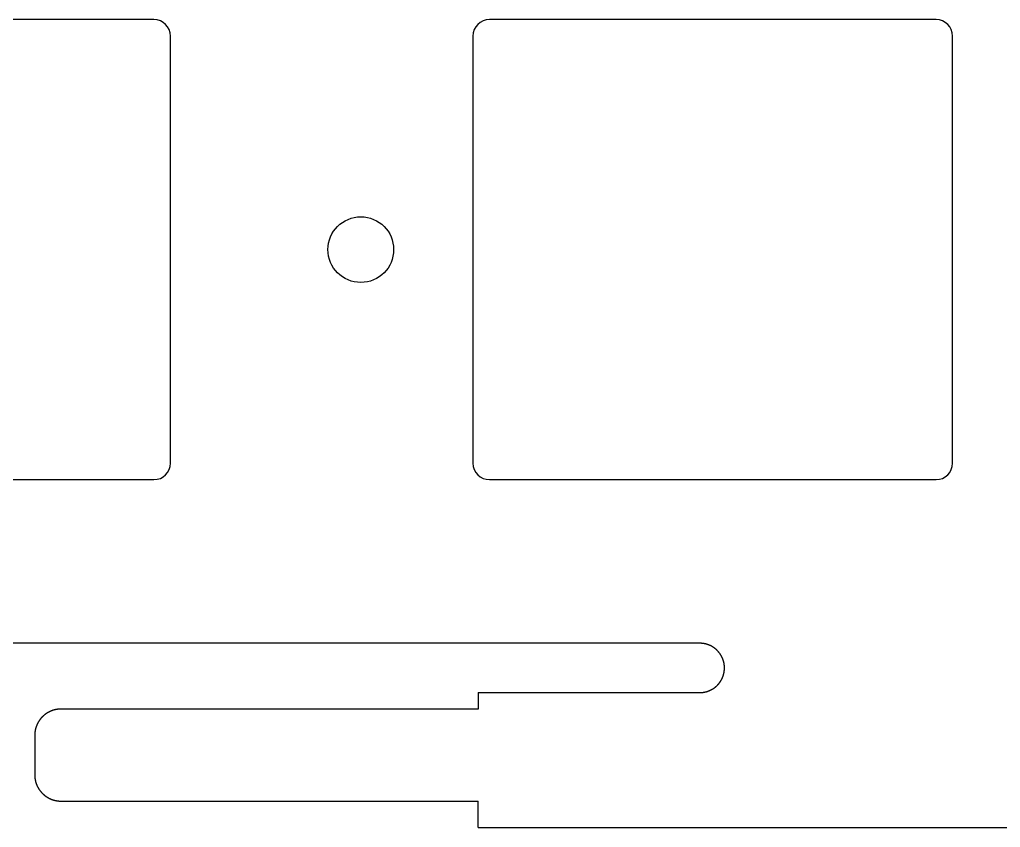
# Model space of a CAD drawing. Header units: millimetres. Extents: x -11 to 340, y -118 to 18.
# Drawn here: x 5.09 to 34.95, y -117.6 to -93.01 of the extents above; entities that cross this region are included whole.
import ezdxf

# ---------------------------------------------------------------- set-up
doc = ezdxf.new("R2010")
doc.units = ezdxf.units.MM
doc.header["$MEASUREMENT"] = 0
doc.layers.get('0').update_dxf_attribs({"linetype": 'CONTINUOUS'})
doc.layers.add('BLACK', color=7, linetype='CONTINUOUS')

msp = doc.modelspace()

# ---------------------------------------------------------------- linework, layer by layer
for points in [[(-4.41875, -107.0125), (9.18125, -107.0125, 0.414213562), (9.68125, -106.5125), (9.68125, -93.5125, 0.414213562), (9.18125, -93.0125), (-4.41875, -93.0125, 0.414212391), (-4.91875, -93.5125), (-4.91875, -106.5125, 0.414212391)], [(19.39375, -107.0125), (32.99375, -107.0125, 0.414213562), (33.49375, -106.5125), (33.49375, -93.5125, 0.414213562), (32.99375, -93.0125), (19.39375, -93.0125, 0.414212391), (18.89375, -93.5125), (18.89375, -106.5125, 0.414212391)]]:
    msp.add_lwpolyline(points, format="xyb", close=True)
msp.add_circle((15.478125, -100.0125), 1)
at = {"layer": 'BLACK', "linetype": 'Continuous'}
for p, q in [((25.8, -111.9925), (1.82757, -111.9925)), ((25.800797, -111.9925), (25.8, -111.9925)), ((25.804714, -111.992515), (25.800797, -111.9925)), ((25.808626, -111.992549), (25.804714, -111.992515)), ((25.812539, -111.992603), (25.808626, -111.992549)), ((25.816447, -111.992677), (25.812539, -111.992603)), ((25.820354, -111.992771), (25.816447, -111.992677)), ((25.824257, -111.992885), (25.820354, -111.992771)), ((25.828159, -111.993019), (25.824257, -111.992885)), ((25.832056, -111.993173), (25.828159, -111.993019)), ((25.835954, -111.993347), (25.832056, -111.993173)), ((25.839846, -111.99354), (25.835954, -111.993347)), ((25.843737, -111.993754), (25.839846, -111.99354)), ((25.847623, -111.993988), (25.843737, -111.993754)), ((25.851509, -111.994241), (25.847623, -111.993988)), ((25.85539, -111.994514), (25.851509, -111.994241)), ((25.85927, -111.994808), (25.85539, -111.994514)), ((25.863144, -111.995121), (25.85927, -111.994808)), ((25.867018, -111.995453), (25.863144, -111.995121)), ((25.870886, -111.995806), (25.867018, -111.995453)), ((25.874753, -111.996179), (25.870886, -111.995806)), ((25.878614, -111.996571), (25.874753, -111.996179)), ((25.882475, -111.996983), (25.878614, -111.996571)), ((25.88633, -111.997415), (25.882475, -111.996983)), ((25.890183, -111.997866), (25.88633, -111.997415)), ((25.894031, -111.998338), (25.890183, -111.997866)), ((25.897878, -111.998829), (25.894031, -111.998338)), ((25.901718, -111.99934), (25.897878, -111.998829)), ((25.905558, -111.99987), (25.901718, -111.99934)), ((25.909391, -112.00042), (25.905558, -111.99987)), ((25.913222, -112.00099), (25.909391, -112.00042)), ((25.917048, -112.00158), (25.913222, -112.00099)), ((25.920871, -112.002189), (25.917048, -112.00158)), ((25.924689, -112.002818), (25.920871, -112.002189)), ((25.928504, -112.003466), (25.924689, -112.002818)), ((25.932313, -112.004134), (25.928504, -112.003466)), ((25.936121, -112.004822), (25.932313, -112.004134)), ((25.939921, -112.005529), (25.936121, -112.004822)), ((25.94372, -112.006256), (25.939921, -112.005529)), ((25.947512, -112.007002), (25.94372, -112.006256)), ((25.951301, -112.007768), (25.947512, -112.007002)), ((25.955084, -112.008553), (25.951301, -112.007768)), ((25.958865, -112.009358), (25.955084, -112.008553)), ((25.962638, -112.010182), (25.958865, -112.009358)), ((25.966409, -112.011026), (25.962638, -112.010182)), ((25.970173, -112.011889), (25.966409, -112.011026)), ((25.973934, -112.012772), (25.970173, -112.011889)), ((25.977688, -112.013674), (25.973934, -112.012772)), ((25.98144, -112.014596), (25.977688, -112.013674)), ((25.985183, -112.015536), (25.98144, -112.014596)), ((25.988924, -112.016496), (25.985183, -112.015536)), ((25.992658, -112.017476), (25.988924, -112.016496)), ((25.996388, -112.018475), (25.992658, -112.017476)), ((26.000111, -112.019492), (25.996388, -112.018475)), ((26.00383, -112.02053), (26.000111, -112.019492)), ((26.007542, -112.021586), (26.00383, -112.02053)), ((26.01125, -112.022662), (26.007542, -112.021586)), ((26.01495, -112.023757), (26.01125, -112.022662)), ((26.018647, -112.024871), (26.01495, -112.023757)), ((26.022336, -112.026004), (26.018647, -112.024871)), ((26.026021, -112.027157), (26.022336, -112.026004)), ((26.029697, -112.028328), (26.026021, -112.027157)), ((26.03337, -112.029519), (26.029697, -112.028328)), ((26.037035, -112.030728), (26.03337, -112.029519)), ((26.040695, -112.031957), (26.037035, -112.030728)), ((26.044347, -112.033204), (26.040695, -112.031957)), ((26.047994, -112.034471), (26.044347, -112.033204)), ((26.051633, -112.035756), (26.047994, -112.034471)), ((26.055268, -112.037061), (26.051633, -112.035756)), ((26.058894, -112.038384), (26.055268, -112.037061)), ((26.062515, -112.039726), (26.058894, -112.038384)), ((26.066127, -112.041087), (26.062515, -112.039726)), ((26.069734, -112.042467), (26.066127, -112.041087)), ((26.073332, -112.043865), (26.069734, -112.042467)), ((26.076926, -112.045282), (26.073332, -112.043865)), ((26.08051, -112.046718), (26.076926, -112.045282)), ((26.084088, -112.048173), (26.08051, -112.046718)), ((26.087658, -112.049646), (26.084088, -112.048173)), ((26.091222, -112.051138), (26.087658, -112.049646)), ((26.094777, -112.052648), (26.091222, -112.051138)), ((26.098326, -112.054177), (26.094777, -112.052648)), ((26.101865, -112.055724), (26.098326, -112.054177)), ((26.105399, -112.057291), (26.101865, -112.055724)), ((26.108922, -112.058875), (26.105399, -112.057291)), ((26.11244, -112.060478), (26.108922, -112.058875)), ((26.115948, -112.062098), (26.11244, -112.060478)), ((26.11945, -112.063738), (26.115948, -112.062098)), ((26.122941, -112.065395), (26.11945, -112.063738)), ((26.126426, -112.067072), (26.122941, -112.065395)), ((26.129901, -112.068765), (26.126426, -112.067072)), ((26.133369, -112.070478), (26.129901, -112.068765)), ((26.136827, -112.072208), (26.133369, -112.070478)), ((26.140278, -112.073957), (26.136827, -112.072208)), ((26.143719, -112.075723), (26.140278, -112.073957)), ((26.147153, -112.077507), (26.143719, -112.075723)), ((26.150576, -112.079309), (26.147153, -112.077507)), ((26.153991, -112.08113), (26.150576, -112.079309)), ((26.157396, -112.082967), (26.153991, -112.08113)), ((26.160793, -112.084824), (26.157396, -112.082967)), ((26.16418, -112.086697), (26.160793, -112.084824)), ((26.167558, -112.088588), (26.16418, -112.086697)), ((26.170926, -112.090497), (26.167558, -112.088588)), ((26.174286, -112.092424), (26.170926, -112.090497)), ((26.177634, -112.094368), (26.174286, -112.092424)), ((26.180974, -112.096329), (26.177634, -112.094368)), ((26.184303, -112.098308), (26.180974, -112.096329)), ((26.187624, -112.100305), (26.184303, -112.098308)), ((26.190933, -112.102318), (26.187624, -112.100305)), ((26.194233, -112.10435), (26.190933, -112.102318)), ((26.197522, -112.106398), (26.194233, -112.10435)), ((26.200802, -112.108463), (26.197522, -112.106398)), ((26.20407, -112.110546), (26.200802, -112.108463)), ((26.207329, -112.112646), (26.20407, -112.110546)), ((26.210577, -112.114762), (26.207329, -112.112646)), ((26.213814, -112.116896), (26.210577, -112.114762)), ((26.21704, -112.119046), (26.213814, -112.116896)), ((26.220256, -112.121214), (26.21704, -112.119046)), ((26.223461, -112.123398), (26.220256, -112.121214)), ((26.226655, -112.125599), (26.223461, -112.123398)), ((26.229837, -112.127816), (26.226655, -112.125599)), ((26.233009, -112.13005), (26.229837, -112.127816)), ((26.236169, -112.1323), (26.233009, -112.13005)), ((26.239318, -112.134568), (26.236169, -112.1323)), ((26.242455, -112.136851), (26.239318, -112.134568)), ((26.245581, -112.139151), (26.242455, -112.136851)), ((26.248695, -112.141467), (26.245581, -112.139151)), ((26.251797, -112.143799), (26.248695, -112.141467)), ((26.254888, -112.146148), (26.251797, -112.143799)), ((26.257967, -112.148512), (26.254888, -112.146148)), ((26.261033, -112.150893), (26.257967, -112.148512)), ((26.264088, -112.153289), (26.261033, -112.150893)), ((26.26713, -112.155701), (26.264088, -112.153289)), ((26.27016, -112.15813), (26.26713, -112.155701)), ((26.273177, -112.160573), (26.27016, -112.15813)), ((26.276183, -112.163033), (26.273177, -112.160573)), ((26.279175, -112.165508), (26.276183, -112.163033)), ((26.282155, -112.167998), (26.279175, -112.165508)), ((26.285123, -112.170504), (26.282155, -112.167998)), ((26.288077, -112.173026), (26.285123, -112.170504)), ((26.291019, -112.175562), (26.288077, -112.173026)), ((26.293947, -112.178114), (26.291019, -112.175562)), ((26.296863, -112.180681), (26.293947, -112.178114)), ((26.299765, -112.183263), (26.296863, -112.180681)), ((26.302654, -112.18586), (26.299765, -112.183263)), ((26.30553, -112.188472), (26.302654, -112.18586)), ((26.308392, -112.191099), (26.30553, -112.188472)), ((26.311241, -112.19374), (26.308392, -112.191099)), ((26.314076, -112.196397), (26.311241, -112.19374)), ((26.316898, -112.199067), (26.314076, -112.196397)), ((26.319705, -112.201753), (26.316898, -112.199067)), ((26.322499, -112.204452), (26.319705, -112.201753)), ((26.325279, -112.207166), (26.322499, -112.204452)), ((26.328045, -112.209895), (26.325279, -112.207166)), ((26.330797, -112.212637), (26.328045, -112.209895)), ((26.336258, -112.218165), (26.330797, -112.212637)), ((26.341662, -112.223748), (26.336258, -112.218165)), ((26.347008, -112.229386), (26.341662, -112.223748)), ((26.352295, -112.235078), (26.347008, -112.229386)), ((26.357522, -112.240824), (26.352295, -112.235078)), ((26.36269, -112.246624), (26.357522, -112.240824)), ((26.367798, -112.252475), (26.36269, -112.246624)), ((26.372844, -112.258379), (26.367798, -112.252475)), ((26.377829, -112.264333), (26.372844, -112.258379)), ((26.382751, -112.270337), (26.377829, -112.264333)), ((26.387611, -112.276391), (26.382751, -112.270337)), ((26.392407, -112.282494), (26.387611, -112.276391)), ((26.39714, -112.288645), (26.392407, -112.282494)), ((26.401807, -112.294843), (26.39714, -112.288645)), ((26.40641, -112.301087), (26.401807, -112.294843)), ((26.410948, -112.307378), (26.40641, -112.301087)), ((26.415419, -112.313714), (26.410948, -112.307378)), ((26.419824, -112.320094), (26.415419, -112.313714)), ((26.424162, -112.326517), (26.419824, -112.320094)), ((26.428432, -112.332984), (26.424162, -112.326517)), ((26.432634, -112.339493), (26.428432, -112.332984)), ((26.436769, -112.346044), (26.432634, -112.339493)), ((26.440834, -112.352635), (26.436769, -112.346044)), ((26.44483, -112.359266), (26.440834, -112.352635)), ((26.448756, -112.365936), (26.44483, -112.359266)), ((26.452613, -112.372645), (26.448756, -112.365936)), ((26.456399, -112.379392), (26.452613, -112.372645)), ((26.460114, -112.386176), (26.456399, -112.379392)), ((26.463757, -112.392996), (26.460114, -112.386176)), ((26.46733, -112.399852), (26.463757, -112.392996)), ((26.47083, -112.406743), (26.46733, -112.399852)), ((26.474258, -112.413668), (26.47083, -112.406743)), ((26.477614, -112.420627), (26.474258, -112.413668)), ((26.480896, -112.427618), (26.477614, -112.420627)), ((26.484106, -112.434642), (26.480896, -112.427618)), ((26.487242, -112.441697), (26.484106, -112.434642)), ((26.490304, -112.448782), (26.487242, -112.441697)), ((26.493292, -112.455898), (26.490304, -112.448782)), ((26.496206, -112.463043), (26.493292, -112.455898)), ((26.499045, -112.470217), (26.496206, -112.463043)), ((26.501809, -112.477419), (26.499045, -112.470217)), ((26.504499, -112.484648), (26.501809, -112.477419)), ((26.507112, -112.491903), (26.504499, -112.484648)), ((26.509651, -112.499185), (26.507112, -112.491903)), ((26.512113, -112.506493), (26.509651, -112.499185)), ((26.5145, -112.513825), (26.512113, -112.506493)), ((26.51681, -112.521181), (26.5145, -112.513825)), ((26.519045, -112.528561), (26.51681, -112.521181)), ((26.521202, -112.535964), (26.519045, -112.528561)), ((26.523283, -112.543389), (26.521202, -112.535964)), ((26.525287, -112.550836), (26.523283, -112.543389)), ((26.527214, -112.558304), (26.525287, -112.550836)), ((26.529064, -112.565792), (26.527214, -112.558304)), ((26.530836, -112.573301), (26.529064, -112.565792)), ((26.532531, -112.580829), (26.530836, -112.573301)), ((26.534148, -112.588376), (26.532531, -112.580829)), ((26.535687, -112.595941), (26.534148, -112.588376)), ((26.537149, -112.603524), (26.535687, -112.595941)), ((26.538532, -112.611124), (26.537149, -112.603524)), ((26.539837, -112.618741), (26.538532, -112.611124)), ((26.539034, -112.871005), (26.539682, -112.867189)), ((26.539682, -112.867189), (26.540311, -112.863372)), ((26.541064, -112.626375), (26.539837, -112.618741)), ((26.540311, -112.863372), (26.54092, -112.859548)), ((26.54092, -112.859548), (26.54151, -112.855723)), ((26.542213, -112.634024), (26.541064, -112.626375)), ((26.54151, -112.855723), (26.54208, -112.851891)), ((26.54208, -112.851891), (26.54263, -112.848058)), ((26.543283, -112.641688), (26.542213, -112.634024)), ((26.54263, -112.848058), (26.54316, -112.844219)), ((26.54316, -112.844219), (26.543671, -112.840378)), ((26.544274, -112.649367), (26.543283, -112.641688)), ((26.543671, -112.840378), (26.544162, -112.836531)), ((26.544162, -112.836531), (26.544634, -112.832684)), ((26.545187, -112.65706), (26.544274, -112.649367)), ((26.544634, -112.832684), (26.545085, -112.82883)), ((26.545085, -112.82883), (26.545517, -112.824975)), ((26.546021, -112.664768), (26.545187, -112.65706)), ((26.545517, -112.824975), (26.545929, -112.821115)), ((26.545929, -112.821115), (26.546321, -112.817253)), ((26.546775, -112.672488), (26.546021, -112.664768)), ((26.546321, -112.817253), (26.546694, -112.813386)), ((26.546694, -112.813386), (26.547047, -112.809518)), ((26.547451, -112.680221), (26.546775, -112.672488)), ((26.547047, -112.809518), (26.547379, -112.805644)), ((26.547379, -112.805644), (26.547692, -112.80177)), ((26.548048, -112.687967), (26.547451, -112.680221)), ((26.547692, -112.80177), (26.547986, -112.79789)), ((26.547986, -112.79789), (26.548259, -112.794009)), ((26.548565, -112.695725), (26.548048, -112.687967)), ((26.548259, -112.794009), (26.548512, -112.790124)), ((26.548512, -112.790124), (26.548746, -112.786237)), ((26.549003, -112.703494), (26.548565, -112.695725)), ((26.548746, -112.786237), (26.54896, -112.782346)), ((26.54896, -112.782346), (26.549153, -112.778454)), ((26.549362, -112.711275), (26.549003, -112.703494)), ((26.549153, -112.778454), (26.549327, -112.774557)), ((26.549327, -112.774557), (26.549481, -112.770659)), ((26.549641, -112.719066), (26.549362, -112.711275)), ((26.549481, -112.770659), (26.549615, -112.766757)), ((26.549615, -112.766757), (26.549729, -112.762854)), ((26.54984, -112.726868), (26.549641, -112.719066)), ((26.549729, -112.762854), (26.549823, -112.758947)), ((26.549823, -112.758947), (26.549897, -112.755039)), ((26.54996, -112.734679), (26.54984, -112.726868)), ((26.549897, -112.755039), (26.549951, -112.751127)), ((26.549951, -112.751127), (26.549985, -112.747214)), ((26.55, -112.7425), (26.54996, -112.734679)), ((26.549985, -112.747214), (26.55, -112.743297)), ((26.55, -112.743297), (26.55, -112.7425)), ((26.416901, -113.169155), (26.419103, -113.165961)), ((26.419103, -113.165961), (26.421286, -113.162757)), ((26.421286, -113.162757), (26.423454, -113.159541)), ((26.423454, -113.159541), (26.425604, -113.156315)), ((26.425604, -113.156315), (26.427738, -113.153077)), ((26.427738, -113.153077), (26.429854, -113.14983)), ((26.429854, -113.14983), (26.431954, -113.146571)), ((26.431954, -113.146571), (26.434037, -113.143302)), ((26.434037, -113.143302), (26.436102, -113.140023)), ((26.436102, -113.140023), (26.43815, -113.136734)), ((26.43815, -113.136734), (26.440182, -113.133433)), ((26.440182, -113.133433), (26.442195, -113.130124)), ((26.442195, -113.130124), (26.444192, -113.126804)), ((26.444192, -113.126804), (26.446171, -113.123475)), ((26.446171, -113.123475), (26.448132, -113.120134)), ((26.448132, -113.120134), (26.450076, -113.116786)), ((26.450076, -113.116786), (26.452003, -113.113426)), ((26.452003, -113.113426), (26.453912, -113.110059)), ((26.453912, -113.110059), (26.455803, -113.10668)), ((26.455803, -113.10668), (26.457676, -113.103294)), ((26.457676, -113.103294), (26.459533, -113.099896)), ((26.459533, -113.099896), (26.46137, -113.096491)), ((26.46137, -113.096491), (26.463191, -113.093076)), ((26.463191, -113.093076), (26.464993, -113.089653)), ((26.464993, -113.089653), (26.466777, -113.08622)), ((26.466777, -113.08622), (26.468543, -113.082779)), ((26.468543, -113.082779), (26.470292, -113.079328)), ((26.470292, -113.079328), (26.472022, -113.07587)), ((26.472022, -113.07587), (26.473735, -113.072402)), ((26.473735, -113.072402), (26.475428, -113.068927)), ((26.475428, -113.068927), (26.477105, -113.065442)), ((26.477105, -113.065442), (26.478762, -113.06195)), ((26.478762, -113.06195), (26.480402, -113.058448)), ((26.480402, -113.058448), (26.482022, -113.05494)), ((26.482022, -113.05494), (26.483625, -113.051423)), ((26.483625, -113.051423), (26.485209, -113.047899)), ((26.485209, -113.047899), (26.486776, -113.044365)), ((26.486776, -113.044365), (26.488323, -113.040826)), ((26.488323, -113.040826), (26.489852, -113.037277)), ((26.489852, -113.037277), (26.491362, -113.033722)), ((26.491362, -113.033722), (26.492854, -113.030158)), ((26.492854, -113.030158), (26.494327, -113.026589)), ((26.494327, -113.026589), (26.495782, -113.02301)), ((26.495782, -113.02301), (26.497218, -113.019426)), ((26.497218, -113.019426), (26.498635, -113.015833)), ((26.498635, -113.015833), (26.500033, -113.012234)), ((26.500033, -113.012234), (26.501413, -113.008627)), ((26.501413, -113.008627), (26.502774, -113.005015)), ((26.502774, -113.005015), (26.504116, -113.001394)), ((26.504116, -113.001394), (26.505439, -112.997768)), ((26.505439, -112.997768), (26.506744, -112.994134)), ((26.506744, -112.994134), (26.508029, -112.990495)), ((26.508029, -112.990495), (26.509296, -112.986847)), ((26.509296, -112.986847), (26.510543, -112.983195)), ((26.510543, -112.983195), (26.511772, -112.979535)), ((26.511772, -112.979535), (26.512981, -112.975871)), ((26.512981, -112.975871), (26.514172, -112.972198)), ((26.514172, -112.972198), (26.515343, -112.968521)), ((26.515343, -112.968521), (26.516496, -112.964836)), ((26.516496, -112.964836), (26.517629, -112.961148)), ((26.517629, -112.961148), (26.518743, -112.957451)), ((26.518743, -112.957451), (26.519838, -112.95375)), ((26.519838, -112.95375), (26.520914, -112.950042)), ((26.520914, -112.950042), (26.52197, -112.946331)), ((26.52197, -112.946331), (26.523008, -112.942611)), ((26.523008, -112.942611), (26.524025, -112.938888)), ((26.524025, -112.938888), (26.525024, -112.935158)), ((26.525024, -112.935158), (26.526004, -112.931425)), ((26.526004, -112.931425), (26.526964, -112.927684)), ((26.526964, -112.927684), (26.527904, -112.92394)), ((26.527904, -112.92394), (26.528826, -112.920189)), ((26.528826, -112.920189), (26.529728, -112.916435)), ((26.529728, -112.916435), (26.530611, -112.912673)), ((26.530611, -112.912673), (26.531474, -112.908909)), ((26.531474, -112.908909), (26.532318, -112.905138)), ((26.532318, -112.905138), (26.533142, -112.901365)), ((26.533142, -112.901365), (26.533947, -112.897584)), ((26.533947, -112.897584), (26.534732, -112.893802)), ((26.534732, -112.893802), (26.535498, -112.890012)), ((26.535498, -112.890012), (26.536244, -112.88622)), ((26.536244, -112.88622), (26.536971, -112.882421)), ((26.536971, -112.882421), (26.537678, -112.878621)), ((26.537678, -112.878621), (26.538366, -112.874814)), ((26.538366, -112.874814), (26.539034, -112.871005)), ((25.991665, -113.467787), (25.999112, -113.465783)), ((25.999112, -113.465783), (26.006537, -113.463702)), ((26.006537, -113.463702), (26.013939, -113.461545)), ((26.013939, -113.461545), (26.021319, -113.459311)), ((26.021319, -113.459311), (26.028676, -113.457)), ((26.028676, -113.457), (26.036008, -113.454613)), ((26.036008, -113.454613), (26.043315, -113.452151)), ((26.043315, -113.452151), (26.050597, -113.449612)), ((26.050597, -113.449612), (26.057853, -113.446999)), ((26.057853, -113.446999), (26.065082, -113.444309)), ((26.065082, -113.444309), (26.072284, -113.441545)), ((26.072284, -113.441545), (26.079457, -113.438706)), ((26.079457, -113.438706), (26.086602, -113.435792)), ((26.086602, -113.435792), (26.093718, -113.432804)), ((26.093718, -113.432804), (26.100804, -113.429742)), ((26.100804, -113.429742), (26.107859, -113.426606)), ((26.107859, -113.426606), (26.114882, -113.423397)), ((26.114882, -113.423397), (26.121873, -113.420114)), ((26.121873, -113.420114), (26.128832, -113.416758)), ((26.128832, -113.416758), (26.135757, -113.41333)), ((26.135757, -113.41333), (26.142648, -113.40983)), ((26.142648, -113.40983), (26.149504, -113.406258)), ((26.149504, -113.406258), (26.156324, -113.402614)), ((26.156324, -113.402614), (26.163108, -113.398899)), ((26.163108, -113.398899), (26.169855, -113.395113)), ((26.169855, -113.395113), (26.176564, -113.391256)), ((26.176564, -113.391256), (26.183234, -113.38733)), ((26.183234, -113.38733), (26.189866, -113.383334)), ((26.189866, -113.383334), (26.196457, -113.379269)), ((26.196457, -113.379269), (26.203007, -113.375135)), ((26.203007, -113.375135), (26.209516, -113.370932)), ((26.209516, -113.370932), (26.215983, -113.366662)), ((26.215983, -113.366662), (26.222407, -113.362324)), ((26.222407, -113.362324), (26.228787, -113.357919)), ((26.228787, -113.357919), (26.235122, -113.353448)), ((26.235122, -113.353448), (26.241413, -113.34891)), ((26.241413, -113.34891), (26.247658, -113.344308)), ((26.247658, -113.344308), (26.253856, -113.33964)), ((26.253856, -113.33964), (26.260006, -113.334907)), ((26.260006, -113.334907), (26.266109, -113.330111)), ((26.266109, -113.330111), (26.272163, -113.325252)), ((26.272163, -113.325252), (26.278167, -113.320329)), ((26.278167, -113.320329), (26.284122, -113.315344)), ((26.284122, -113.315344), (26.290025, -113.310298)), ((26.290025, -113.310298), (26.295876, -113.305191)), ((26.295876, -113.305191), (26.301676, -113.300023)), ((26.301676, -113.300023), (26.307422, -113.294795)), ((26.307422, -113.294795), (26.313114, -113.289508)), ((26.313114, -113.289508), (26.318753, -113.284162)), ((26.318753, -113.284162), (26.324336, -113.278758)), ((26.324336, -113.278758), (26.329863, -113.273297)), ((26.329863, -113.273297), (26.332605, -113.270545)), ((26.332605, -113.270545), (26.335334, -113.267779)), ((26.335334, -113.267779), (26.338048, -113.264999)), ((26.338048, -113.264999), (26.340748, -113.262206)), ((26.340748, -113.262206), (26.343433, -113.259398)), ((26.343433, -113.259398), (26.346104, -113.256576)), ((26.346104, -113.256576), (26.34876, -113.253741)), ((26.34876, -113.253741), (26.351401, -113.250892)), ((26.351401, -113.250892), (26.354028, -113.24803)), ((26.354028, -113.24803), (26.35664, -113.245154)), ((26.35664, -113.245154), (26.359237, -113.242265)), ((26.359237, -113.242265), (26.361819, -113.239363)), ((26.361819, -113.239363), (26.364386, -113.236448)), ((26.364386, -113.236448), (26.366938, -113.233519)), ((26.366938, -113.233519), (26.369474, -113.230577)), ((26.369474, -113.230577), (26.371996, -113.227623)), ((26.371996, -113.227623), (26.374502, -113.224656)), ((26.374502, -113.224656), (26.376992, -113.221676)), ((26.376992, -113.221676), (26.379467, -113.218683)), ((26.379467, -113.218683), (26.381927, -113.215678)), ((26.381927, -113.215678), (26.38437, -113.21266)), ((26.38437, -113.21266), (26.386799, -113.20963)), ((26.386799, -113.20963), (26.389211, -113.206588)), ((26.389211, -113.206588), (26.391607, -113.203533)), ((26.391607, -113.203533), (26.393988, -113.200467)), ((26.393988, -113.200467), (26.396352, -113.197388)), ((26.396352, -113.197388), (26.398701, -113.194298)), ((26.398701, -113.194298), (26.401033, -113.191195)), ((26.401033, -113.191195), (26.403349, -113.188081)), ((26.403349, -113.188081), (26.405649, -113.184955)), ((26.405649, -113.184955), (26.407932, -113.181818)), ((26.407932, -113.181818), (26.4102, -113.178669)), ((26.4102, -113.178669), (26.41245, -113.175509)), ((26.41245, -113.175509), (26.414684, -113.172337)), ((26.414684, -113.172337), (26.416901, -113.169155)), ((19.05, -113.4925), (19.05, -113.995029)), ((19.05, -113.4925), (25.8, -113.4925)), ((25.8, -113.4925), (25.807821, -113.49246)), ((25.807821, -113.49246), (25.815632, -113.49234)), ((25.815632, -113.49234), (25.823434, -113.492141)), ((25.823434, -113.492141), (25.831225, -113.491862)), ((25.831225, -113.491862), (25.839006, -113.491503)), ((25.839006, -113.491503), (25.846775, -113.491065)), ((25.846775, -113.491065), (25.854533, -113.490548)), ((25.854533, -113.490548), (25.862279, -113.489951)), ((25.862279, -113.489951), (25.870012, -113.489275)), ((25.870012, -113.489275), (25.877733, -113.488521)), ((25.877733, -113.488521), (25.88544, -113.487687)), ((25.88544, -113.487687), (25.893133, -113.486774)), ((25.893133, -113.486774), (25.900812, -113.485783)), ((25.900812, -113.485783), (25.908476, -113.484713)), ((25.908476, -113.484713), (25.916126, -113.483564)), ((25.916126, -113.483564), (25.923759, -113.482337)), ((25.923759, -113.482337), (25.931376, -113.481032)), ((25.931376, -113.481032), (25.938976, -113.479649)), ((25.938976, -113.479649), (25.946559, -113.478187)), ((25.946559, -113.478187), (25.954125, -113.476648)), ((25.954125, -113.476648), (25.961672, -113.475031)), ((25.961672, -113.475031), (25.9692, -113.473336)), ((25.9692, -113.473336), (25.976708, -113.471564)), ((25.976708, -113.471564), (25.984197, -113.469714)), ((25.984197, -113.469714), (25.991665, -113.467787)), ((6.031416, -114.060979), (6.02412, -114.064194)), ((6.038743, -114.057838), (6.031416, -114.060979)), ((6.0461, -114.054772), (6.038743, -114.057838)), ((6.053486, -114.051779), (6.0461, -114.054772)), ((6.060901, -114.048862), (6.053486, -114.051779)), ((6.068344, -114.046019), (6.060901, -114.048862)), ((6.075814, -114.043251), (6.068344, -114.046019)), ((6.08331, -114.040559), (6.075814, -114.043251)), ((6.090833, -114.037942), (6.08331, -114.040559)), ((6.09838, -114.035401), (6.090833, -114.037942)), ((6.105953, -114.032936), (6.09838, -114.035401)), ((6.11355, -114.030547), (6.105953, -114.032936)), ((6.12117, -114.028235), (6.11355, -114.030547)), ((6.128814, -114.025999), (6.12117, -114.028235)), ((6.13648, -114.02384), (6.128814, -114.025999)), ((6.144167, -114.021757), (6.13648, -114.02384)), ((6.151876, -114.019752), (6.144167, -114.021757)), ((6.159606, -114.017824), (6.151876, -114.019752)), ((6.167356, -114.015973), (6.159606, -114.017824)), ((6.175125, -114.0142), (6.167356, -114.015973)), ((6.182914, -114.012504), (6.175125, -114.0142)), ((6.19072, -114.010886), (6.182914, -114.012504)), ((6.198545, -114.009346), (6.19072, -114.010886)), ((6.206388, -114.007884), (6.198545, -114.009346)), ((6.214247, -114.0065), (6.206388, -114.007884)), ((6.222123, -114.005194), (6.214247, -114.0065)), ((6.230015, -114.003967), (6.222123, -114.005194)), ((6.237922, -114.002818), (6.230015, -114.003967)), ((6.245845, -114.001748), (6.237922, -114.002818)), ((6.253782, -114.000756), (6.245845, -114.001748)), ((6.261733, -113.999843), (6.253782, -114.000756)), ((6.269697, -113.999009), (6.261733, -113.999843)), ((6.277675, -113.998254), (6.269697, -113.999009)), ((6.285666, -113.997578), (6.277675, -113.998254)), ((6.293669, -113.996982), (6.285666, -113.997578)), ((6.301684, -113.996464), (6.293669, -113.996982)), ((6.30971, -113.996026), (6.301684, -113.996464)), ((6.317748, -113.995667), (6.30971, -113.996026)), ((6.325796, -113.995388), (6.317748, -113.995667)), ((6.333854, -113.995189), (6.325796, -113.995388)), ((6.341922, -113.995069), (6.333854, -113.995189)), ((6.35, -113.995029), (6.341922, -113.995069)), ((19.05, -113.995029), (6.35, -113.995029)), ((5.678869, -114.359445), (5.676695, -114.362807)), ((5.68106, -114.356095), (5.678869, -114.359445)), ((5.683269, -114.352754), (5.68106, -114.356095)), ((5.685494, -114.349425), (5.683269, -114.352754)), ((5.687736, -114.346105), (5.685494, -114.349425)), ((5.689995, -114.342798), (5.687736, -114.346105)), ((5.69227, -114.339501), (5.689995, -114.342798)), ((5.694562, -114.336215), (5.69227, -114.339501)), ((5.696871, -114.33294), (5.694562, -114.336215)), ((5.699196, -114.329678), (5.696871, -114.33294)), ((5.701538, -114.326425), (5.699196, -114.329678)), ((5.703896, -114.323185), (5.701538, -114.326425)), ((5.70627, -114.319956), (5.703896, -114.323185)), ((5.708661, -114.316739), (5.70627, -114.319956)), ((5.711068, -114.313534), (5.708661, -114.316739)), ((5.713491, -114.31034), (5.711068, -114.313534)), ((5.71593, -114.307158), (5.713491, -114.31034)), ((5.718385, -114.303989), (5.71593, -114.307158)), ((5.720856, -114.300831), (5.718385, -114.303989)), ((5.723343, -114.297686), (5.720856, -114.300831)), ((5.725846, -114.294552), (5.723343, -114.297686)), ((5.728364, -114.291432), (5.725846, -114.294552)), ((5.730899, -114.288323), (5.728364, -114.291432)), ((5.733448, -114.285227), (5.730899, -114.288323)), ((5.736014, -114.282144), (5.733448, -114.285227)), ((5.738594, -114.279073), (5.736014, -114.282144)), ((5.741191, -114.276015), (5.738594, -114.279073)), ((5.743802, -114.27297), (5.741191, -114.276015)), ((5.746429, -114.269938), (5.743802, -114.27297)), ((5.749071, -114.266919), (5.746429, -114.269938)), ((5.751728, -114.263913), (5.749071, -114.266919)), ((5.7544, -114.26092), (5.751728, -114.263913)), ((5.757087, -114.257941), (5.7544, -114.26092)), ((5.759789, -114.254975), (5.757087, -114.257941)), ((5.762506, -114.252022), (5.759789, -114.254975)), ((5.765238, -114.249083), (5.762506, -114.252022)), ((5.767984, -114.246158), (5.765238, -114.249083)), ((5.770744, -114.243246), (5.767984, -114.246158)), ((5.77352, -114.240348), (5.770744, -114.243246)), ((5.776309, -114.237464), (5.77352, -114.240348)), ((5.779113, -114.234593), (5.776309, -114.237464)), ((5.781932, -114.231737), (5.779113, -114.234593)), ((5.787611, -114.226067), (5.781932, -114.231737)), ((5.793346, -114.220454), (5.787611, -114.226067)), ((5.799136, -114.214899), (5.793346, -114.220454)), ((5.804982, -114.209401), (5.799136, -114.214899)), ((5.810881, -114.203963), (5.804982, -114.209401)), ((5.816834, -114.198584), (5.810881, -114.203963)), ((5.82284, -114.193266), (5.816834, -114.198584)), ((5.828898, -114.188008), (5.82284, -114.193266)), ((5.835008, -114.182811), (5.828898, -114.188008)), ((5.841168, -114.177676), (5.835008, -114.182811)), ((5.847378, -114.172603), (5.841168, -114.177676)), ((5.853638, -114.167593), (5.847378, -114.172603)), ((5.859946, -114.162647), (5.853638, -114.167593)), ((5.866303, -114.157765), (5.859946, -114.162647)), ((5.872706, -114.152947), (5.866303, -114.157765)), ((5.879157, -114.148194), (5.872706, -114.152947)), ((5.885653, -114.143507), (5.879157, -114.148194)), ((5.892194, -114.138885), (5.885653, -114.143507)), ((5.89878, -114.134331), (5.892194, -114.138885)), ((5.905409, -114.129843), (5.89878, -114.134331)), ((5.912082, -114.125422), (5.905409, -114.129843)), ((5.918797, -114.12107), (5.912082, -114.125422)), ((5.925554, -114.116785), (5.918797, -114.12107)), ((5.932351, -114.11257), (5.925554, -114.116785)), ((5.939189, -114.108423), (5.932351, -114.11257)), ((5.946066, -114.104346), (5.939189, -114.108423)), ((5.952982, -114.100339), (5.946066, -114.104346)), ((5.959936, -114.096402), (5.952982, -114.100339)), ((5.966927, -114.092536), (5.959936, -114.096402)), ((5.973955, -114.088741), (5.966927, -114.092536)), ((5.981019, -114.085017), (5.973955, -114.088741)), ((5.988118, -114.081366), (5.981019, -114.085017)), ((5.995252, -114.077786), (5.988118, -114.081366)), ((6.00242, -114.074278), (5.995252, -114.077786)), ((6.009621, -114.070844), (6.00242, -114.074278)), ((6.016854, -114.067482), (6.009621, -114.070844)), ((6.02412, -114.064194), (6.016854, -114.067482)), ((5.56162, -114.658405), (5.560953, -114.662344)), ((5.562308, -114.654468), (5.56162, -114.658405)), ((5.563015, -114.650538), (5.562308, -114.654468)), ((5.563742, -114.646609), (5.563015, -114.650538)), ((5.564487, -114.642688), (5.563742, -114.646609)), ((5.565253, -114.638768), (5.564487, -114.642688)), ((5.566038, -114.634855), (5.565253, -114.638768)), ((5.566843, -114.630945), (5.566038, -114.634855)), ((5.567667, -114.627041), (5.566843, -114.630945)), ((5.568511, -114.623139), (5.567667, -114.627041)), ((5.569374, -114.619245), (5.568511, -114.623139)), ((5.570257, -114.615353), (5.569374, -114.619245)), ((5.571159, -114.611469), (5.570257, -114.615353)), ((5.57208, -114.607587), (5.571159, -114.611469)), ((5.573021, -114.603712), (5.57208, -114.607587)), ((5.573981, -114.59984), (5.573021, -114.603712)), ((5.574961, -114.595976), (5.573981, -114.59984)), ((5.57596, -114.592114), (5.574961, -114.595976)), ((5.576978, -114.58826), (5.57596, -114.592114)), ((5.578015, -114.584409), (5.576978, -114.58826)), ((5.579072, -114.580566), (5.578015, -114.584409)), ((5.580148, -114.576726), (5.579072, -114.580566)), ((5.581243, -114.572894), (5.580148, -114.576726)), ((5.582358, -114.569065), (5.581243, -114.572894)), ((5.583491, -114.565244), (5.582358, -114.569065)), ((5.584644, -114.561427), (5.583491, -114.565244)), ((5.585816, -114.557618), (5.584644, -114.561427)), ((5.587007, -114.553813), (5.585816, -114.557618)), ((5.588217, -114.550016), (5.587007, -114.553813)), ((5.589447, -114.546222), (5.588217, -114.550016)), ((5.590695, -114.542438), (5.589447, -114.546222)), ((5.591962, -114.538657), (5.590695, -114.542438)), ((5.593248, -114.534884), (5.591962, -114.538657)), ((5.594554, -114.531116), (5.593248, -114.534884)), ((5.595878, -114.527357), (5.594554, -114.531116)), ((5.597221, -114.523602), (5.595878, -114.527357)), ((5.598583, -114.519856), (5.597221, -114.523602)), ((5.599964, -114.516114), (5.598583, -114.519856)), ((5.601364, -114.512381), (5.599964, -114.516114)), ((5.602782, -114.508654), (5.601364, -114.512381)), ((5.604219, -114.504935), (5.602782, -114.508654)), ((5.605676, -114.501221), (5.604219, -114.504935)), ((5.60715, -114.497516), (5.605676, -114.501221)), ((5.608644, -114.493817), (5.60715, -114.497516)), ((5.610156, -114.490126), (5.608644, -114.493817)), ((5.611687, -114.486441), (5.610156, -114.490126)), ((5.613236, -114.482766), (5.611687, -114.486441)), ((5.614804, -114.479096), (5.613236, -114.482766)), ((5.61639, -114.475436), (5.614804, -114.479096)), ((5.617995, -114.471781), (5.61639, -114.475436)), ((5.619618, -114.468136), (5.617995, -114.471781)), ((5.62126, -114.464497), (5.619618, -114.468136)), ((5.62292, -114.460868), (5.62126, -114.464497)), ((5.624598, -114.457245), (5.62292, -114.460868)), ((5.626295, -114.453632), (5.624598, -114.457245)), ((5.62801, -114.450026), (5.626295, -114.453632)), ((5.629743, -114.44643), (5.62801, -114.450026)), ((5.631495, -114.44284), (5.629743, -114.44643)), ((5.633264, -114.43926), (5.631495, -114.44284)), ((5.635052, -114.435687), (5.633264, -114.43926)), ((5.636857, -114.432125), (5.635052, -114.435687)), ((5.638681, -114.428569), (5.636857, -114.432125)), ((5.640522, -114.425024), (5.638681, -114.428569)), ((5.642382, -114.421487), (5.640522, -114.425024)), ((5.64426, -114.41796), (5.642382, -114.421487)), ((5.646155, -114.41444), (5.64426, -114.41796)), ((5.648068, -114.410931), (5.646155, -114.41444)), ((5.649999, -114.40743), (5.648068, -114.410931)), ((5.651948, -114.40394), (5.649999, -114.40743)), ((5.653914, -114.400457), (5.651948, -114.40394)), ((5.655898, -114.396986), (5.653914, -114.400457)), ((5.6579, -114.393523), (5.655898, -114.396986)), ((5.659918, -114.390071), (5.6579, -114.393523)), ((5.661955, -114.386627), (5.659918, -114.390071)), ((5.664009, -114.383194), (5.661955, -114.386627)), ((5.66608, -114.379771), (5.664009, -114.383194)), ((5.668168, -114.376358), (5.66608, -114.379771)), ((5.670275, -114.372954), (5.668168, -114.376358)), ((5.672397, -114.369562), (5.670275, -114.372954)), ((5.674538, -114.366179), (5.672397, -114.369562)), ((5.676695, -114.362807), (5.674538, -114.366179)), ((5.550014, -114.790256), (5.55, -114.794301)), ((5.55, -114.794301), (5.55, -114.795029)), ((5.55, -114.795029), (5.55, -115.995029)), ((5.550048, -114.786215), (5.550014, -114.790256)), ((5.550101, -114.782174), (5.550048, -114.786215)), ((5.550175, -114.778138), (5.550101, -114.782174)), ((5.550268, -114.774102), (5.550175, -114.778138)), ((5.550382, -114.770071), (5.550268, -114.774102)), ((5.550515, -114.76604), (5.550382, -114.770071)), ((5.550669, -114.762014), (5.550515, -114.76604)), ((5.550842, -114.757988), (5.550669, -114.762014)), ((5.551036, -114.753968), (5.550842, -114.757988)), ((5.551249, -114.749948), (5.551036, -114.753968)), ((5.551482, -114.745933), (5.551249, -114.749948)), ((5.551735, -114.741918), (5.551482, -114.745933)), ((5.552008, -114.737909), (5.551735, -114.741918)), ((5.552301, -114.733901), (5.552008, -114.737909)), ((5.552613, -114.729898), (5.552301, -114.733901)), ((5.552946, -114.725895), (5.552613, -114.729898)), ((5.553298, -114.721899), (5.552946, -114.725895)), ((5.55367, -114.717903), (5.553298, -114.721899)), ((5.554062, -114.713912), (5.55367, -114.717903)), ((5.554474, -114.709923), (5.554062, -114.713912)), ((5.554905, -114.705939), (5.554474, -114.709923)), ((5.555356, -114.701957), (5.554905, -114.705939)), ((5.555827, -114.69798), (5.555356, -114.701957)), ((5.556318, -114.694004), (5.555827, -114.69798)), ((5.556828, -114.690035), (5.556318, -114.694004)), ((5.557358, -114.686066), (5.556828, -114.690035)), ((5.557908, -114.682104), (5.557358, -114.686066)), ((5.558478, -114.678143), (5.557908, -114.682104)), ((5.559067, -114.674189), (5.558478, -114.678143)), ((5.559676, -114.670235), (5.559067, -114.674189)), ((5.560304, -114.666289), (5.559676, -114.670235)), ((5.560953, -114.662344), (5.560304, -114.666289)), ((5.55, -115.995029), (5.55004, -116.003107)), ((5.55004, -116.003107), (5.55016, -116.011175)), ((5.55016, -116.011175), (5.550359, -116.019233)), ((5.550359, -116.019233), (5.550638, -116.027282)), ((5.550638, -116.027282), (5.550997, -116.035319)), ((5.550997, -116.035319), (5.551435, -116.043345)), ((5.551435, -116.043345), (5.551953, -116.05136)), ((5.551953, -116.05136), (5.552549, -116.059363)), ((5.552549, -116.059363), (5.553225, -116.067354)), ((5.553225, -116.067354), (5.55398, -116.075332)), ((5.55398, -116.075332), (5.554814, -116.083296)), ((5.554814, -116.083296), (5.555727, -116.091247)), ((5.555727, -116.091247), (5.556719, -116.099184)), ((5.556719, -116.099184), (5.557789, -116.107107)), ((5.557789, -116.107107), (5.558938, -116.115014)), ((5.558938, -116.115014), (5.560165, -116.122906)), ((5.560165, -116.122906), (5.561471, -116.130782)), ((5.561471, -116.130782), (5.562855, -116.138641)), ((5.562855, -116.138641), (5.564317, -116.146484)), ((5.564317, -116.146484), (5.565857, -116.154309)), ((5.565857, -116.154309), (5.567475, -116.162116)), ((5.567475, -116.162116), (5.569171, -116.169904)), ((5.569171, -116.169904), (5.570944, -116.177674)), ((5.570944, -116.177674), (5.572795, -116.185423)), ((5.572795, -116.185423), (5.574723, -116.193153)), ((5.574723, -116.193153), (5.576728, -116.200862)), ((5.576728, -116.200862), (5.578811, -116.20855)), ((5.578811, -116.20855), (5.58097, -116.216215)), ((5.58097, -116.216215), (5.583206, -116.223859)), ((5.583206, -116.223859), (5.585518, -116.231479)), ((5.585518, -116.231479), (5.587907, -116.239076)), ((5.587907, -116.239076), (5.590372, -116.246649)), ((5.590372, -116.246649), (5.592913, -116.254197)), ((5.592913, -116.254197), (5.59553, -116.261719)), ((5.59553, -116.261719), (5.598222, -116.269216)), ((5.598222, -116.269216), (5.60099, -116.276686)), ((5.60099, -116.276686), (5.603833, -116.284128)), ((5.603833, -116.284128), (5.60675, -116.291543)), ((5.60675, -116.291543), (5.609743, -116.298929)), ((5.609743, -116.298929), (5.612809, -116.306286)), ((5.612809, -116.306286), (5.61595, -116.313613)), ((5.61595, -116.313613), (5.619165, -116.32091)), ((5.619165, -116.32091), (5.622453, -116.328175)), ((5.622453, -116.328175), (5.625815, -116.335408)), ((5.625815, -116.335408), (5.629249, -116.342609)), ((5.629249, -116.342609), (5.632757, -116.349777)), ((5.632757, -116.349777), (5.636337, -116.356911)), ((5.636337, -116.356911), (5.639988, -116.36401)), ((5.639988, -116.36401), (5.643712, -116.371074)), ((5.643712, -116.371074), (5.647507, -116.378102)), ((5.647507, -116.378102), (5.651373, -116.385094)), ((5.651373, -116.385094), (5.65531, -116.392048)), ((5.65531, -116.392048), (5.659317, -116.398964)), ((5.659317, -116.398964), (5.663394, -116.405841)), ((5.663394, -116.405841), (5.66754, -116.412678)), ((5.66754, -116.412678), (5.671756, -116.419476)), ((5.671756, -116.419476), (5.67604, -116.426232)), ((5.67604, -116.426232), (5.680393, -116.432947)), ((5.680393, -116.432947), (5.684814, -116.43962)), ((5.684814, -116.43962), (5.689301, -116.446249)), ((5.689301, -116.446249), (5.693856, -116.452835)), ((5.693856, -116.452835), (5.698478, -116.459376)), ((5.698478, -116.459376), (5.703165, -116.465873)), ((5.703165, -116.465873), (5.707918, -116.472323)), ((5.707918, -116.472323), (5.712736, -116.478726)), ((5.712736, -116.478726), (5.717618, -116.485083)), ((5.717618, -116.485083), (5.722564, -116.491391)), ((5.722564, -116.491391), (5.727574, -116.497651)), ((5.727574, -116.497651), (5.732647, -116.503861)), ((5.732647, -116.503861), (5.737782, -116.510021)), ((5.737782, -116.510021), (5.742978, -116.516131)), ((5.742978, -116.516131), (5.748236, -116.522189)), ((5.748236, -116.522189), (5.753555, -116.528195)), ((5.753555, -116.528195), (5.758934, -116.534148)), ((5.758934, -116.534148), (5.764372, -116.540047)), ((5.764372, -116.540047), (5.769869, -116.545893)), ((5.769869, -116.545893), (5.775425, -116.551683)), ((5.775425, -116.551683), (5.781038, -116.557418)), ((5.781038, -116.557418), (5.786708, -116.563097)), ((5.786708, -116.563097), (5.789564, -116.565916)), ((5.789564, -116.565916), (5.792434, -116.56872)), ((5.792434, -116.56872), (5.795318, -116.571509)), ((5.795318, -116.571509), (5.798217, -116.574285)), ((5.798217, -116.574285), (5.801128, -116.577045)), ((5.801128, -116.577045), (5.804054, -116.579792)), ((5.804054, -116.579792), (5.806993, -116.582523)), ((5.806993, -116.582523), (5.809946, -116.58524)), ((5.809946, -116.58524), (5.812912, -116.587942)), ((5.812912, -116.587942), (5.815891, -116.590629)), ((5.815891, -116.590629), (5.818884, -116.593301)), ((5.818884, -116.593301), (5.82189, -116.595958)), ((5.82189, -116.595958), (5.824909, -116.5986)), ((5.824909, -116.5986), (5.827941, -116.601227)), ((5.827941, -116.601227), (5.830986, -116.603838)), ((5.830986, -116.603838), (5.834044, -116.606435)), ((5.834044, -116.606435), (5.837114, -116.609015)), ((5.837114, -116.609015), (5.840198, -116.611581)), ((5.840198, -116.611581), (5.843294, -116.61413)), ((5.843294, -116.61413), (5.846402, -116.616665)), ((5.846402, -116.616665), (5.849523, -116.619183)), ((5.849523, -116.619183), (5.852656, -116.621686)), ((5.852656, -116.621686), (5.855802, -116.624173)), ((5.855802, -116.624173), (5.858959, -116.626644)), ((5.858959, -116.626644), (5.862129, -116.629099)), ((5.862129, -116.629099), (5.865311, -116.631538)), ((5.865311, -116.631538), (5.868504, -116.633961)), ((5.868504, -116.633961), (5.87171, -116.636368)), ((5.87171, -116.636368), (5.874927, -116.638759)), ((5.874927, -116.638759), (5.878156, -116.641133)), ((5.878156, -116.641133), (5.881396, -116.643491)), ((5.881396, -116.643491), (5.884648, -116.645833)), ((5.884648, -116.645833), (5.887911, -116.648158)), ((5.887911, -116.648158), (5.891186, -116.650467)), ((5.891186, -116.650467), (5.894471, -116.652759)), ((5.894471, -116.652759), (5.897769, -116.655035)), ((5.897769, -116.655035), (5.901076, -116.657293)), ((5.901076, -116.657293), (5.904395, -116.659535)), ((5.904395, -116.659535), (5.907724, -116.66176)), ((5.907724, -116.66176), (5.911065, -116.663969)), ((5.911065, -116.663969), (5.914416, -116.66616)), ((5.914416, -116.66616), (5.917778, -116.668334)), ((5.917778, -116.668334), (5.92115, -116.670491)), ((5.92115, -116.670491), (5.924533, -116.672632)), ((5.924533, -116.672632), (5.927925, -116.674754)), ((5.927925, -116.674754), (5.931329, -116.676861)), ((5.931329, -116.676861), (5.934741, -116.678949)), ((5.934741, -116.678949), (5.938165, -116.68102)), ((5.938165, -116.68102), (5.941598, -116.683074)), ((5.941598, -116.683074), (5.945041, -116.685111)), ((5.945041, -116.685111), (5.948493, -116.687129)), ((5.948493, -116.687129), (5.951957, -116.689131)), ((5.951957, -116.689131), (5.955428, -116.691115)), ((5.955428, -116.691115), (5.95891, -116.693081)), ((5.95891, -116.693081), (5.962401, -116.69503)), ((5.962401, -116.69503), (5.965902, -116.696961)), ((5.965902, -116.696961), (5.969411, -116.698874)), ((5.969411, -116.698874), (5.97293, -116.700769)), ((5.97293, -116.700769), (5.976457, -116.702647)), ((5.976457, -116.702647), (5.979995, -116.704507)), ((5.979995, -116.704507), (5.98354, -116.706348)), ((5.98354, -116.706348), (5.987095, -116.708172)), ((5.987095, -116.708172), (5.990658, -116.709977)), ((5.990658, -116.709977), (5.994231, -116.711765)), ((5.994231, -116.711765), (5.99781, -116.713534)), ((5.99781, -116.713534), (6.0014, -116.715286)), ((6.0014, -116.715286), (6.004997, -116.717019)), ((6.004997, -116.717019), (6.008603, -116.718734)), ((6.008603, -116.718734), (6.012216, -116.720431)), ((6.012216, -116.720431), (6.015839, -116.722109)), ((6.015839, -116.722109), (6.019468, -116.723769)), ((6.019468, -116.723769), (6.023107, -116.725411)), ((6.023107, -116.725411), (6.026752, -116.727034)), ((6.026752, -116.727034), (6.030406, -116.728639)), ((6.030406, -116.728639), (6.034067, -116.730225)), ((6.034067, -116.730225), (6.037736, -116.731793)), ((6.037736, -116.731793), (6.041412, -116.733342)), ((6.041412, -116.733342), (6.045097, -116.734873)), ((6.045097, -116.734873), (6.048787, -116.736385)), ((6.048787, -116.736385), (6.052487, -116.737879)), ((6.052487, -116.737879), (6.056191, -116.739353)), ((6.056191, -116.739353), (6.059905, -116.74081)), ((6.059905, -116.74081), (6.063624, -116.742247)), ((6.063624, -116.742247), (6.067352, -116.743665)), ((6.067352, -116.743665), (6.071085, -116.745065)), ((6.071085, -116.745065), (6.074826, -116.746446)), ((6.074826, -116.746446), (6.078573, -116.747808)), ((6.078573, -116.747808), (6.082328, -116.749151)), ((6.082328, -116.749151), (6.086087, -116.750475)), ((6.086087, -116.750475), (6.089855, -116.751781)), ((6.089855, -116.751781), (6.093627, -116.753067)), ((6.093627, -116.753067), (6.097408, -116.754334)), ((6.097408, -116.754334), (6.101193, -116.755582)), ((6.101193, -116.755582), (6.104986, -116.756812)), ((6.104986, -116.756812), (6.108783, -116.758022)), ((6.108783, -116.758022), (6.112589, -116.759213)), ((6.112589, -116.759213), (6.116398, -116.760385)), ((6.116398, -116.760385), (6.120215, -116.761538)), ((6.120215, -116.761538), (6.124036, -116.762671)), ((6.124036, -116.762671), (6.127865, -116.763786)), ((6.127865, -116.763786), (6.131697, -116.764881)), ((6.131697, -116.764881), (6.135537, -116.765957)), ((6.135537, -116.765957), (6.13938, -116.767014)), ((6.13938, -116.767014), (6.143231, -116.768051)), ((6.143231, -116.768051), (6.147085, -116.769069)), ((6.147085, -116.769069), (6.150946, -116.770068)), ((6.150946, -116.770068), (6.154811, -116.771048)), ((6.154811, -116.771048), (6.158683, -116.772008)), ((6.158683, -116.772008), (6.162557, -116.772949)), ((6.162557, -116.772949), (6.166439, -116.77387)), ((6.166439, -116.77387), (6.170324, -116.774772)), ((6.170324, -116.774772), (6.174216, -116.775655)), ((6.174216, -116.775655), (6.17811, -116.776518)), ((6.17811, -116.776518), (6.182012, -116.777362)), ((6.182012, -116.777362), (6.185915, -116.778186)), ((6.185915, -116.778186), (6.189826, -116.778991)), ((6.189826, -116.778991), (6.193739, -116.779776)), ((6.193739, -116.779776), (6.197658, -116.780542)), ((6.197658, -116.780542), (6.20158, -116.781287)), ((6.20158, -116.781287), (6.205508, -116.782014)), ((6.205508, -116.782014), (6.209439, -116.782721)), ((6.209439, -116.782721), (6.213376, -116.783409)), ((6.213376, -116.783409), (6.217314, -116.784076)), ((6.217314, -116.784076), (6.221259, -116.784725)), ((6.221259, -116.784725), (6.225206, -116.785353)), ((6.225206, -116.785353), (6.229159, -116.785962)), ((6.229159, -116.785962), (6.233114, -116.786551)), ((6.233114, -116.786551), (6.237075, -116.787121)), ((6.237075, -116.787121), (6.241037, -116.787671)), ((6.241037, -116.787671), (6.245005, -116.788201)), ((6.245005, -116.788201), (6.248975, -116.788711)), ((6.248975, -116.788711), (6.252951, -116.789202)), ((6.252951, -116.789202), (6.256927, -116.789673)), ((6.256927, -116.789673), (6.26091, -116.790124)), ((6.26091, -116.790124), (6.264894, -116.790555)), ((6.264894, -116.790555), (6.268883, -116.790967)), ((6.268883, -116.790967), (6.272873, -116.791359)), ((6.272873, -116.791359), (6.276869, -116.791731)), ((6.276869, -116.791731), (6.280866, -116.792083)), ((6.280866, -116.792083), (6.284869, -116.792416)), ((6.284869, -116.792416), (6.288872, -116.792728)), ((6.288872, -116.792728), (6.29288, -116.793021)), ((6.29288, -116.793021), (6.296889, -116.793294)), ((6.296889, -116.793294), (6.300904, -116.793547)), ((6.300904, -116.793547), (6.304919, -116.79378)), ((6.304919, -116.79378), (6.308939, -116.793993)), ((6.308939, -116.793993), (6.312959, -116.794187)), ((6.312959, -116.794187), (6.316985, -116.79436)), ((6.316985, -116.79436), (6.321011, -116.794514)), ((6.321011, -116.794514), (6.325042, -116.794647)), ((6.325042, -116.794647), (6.329073, -116.794761)), ((6.329073, -116.794761), (6.333109, -116.794854)), ((6.333109, -116.794854), (6.337145, -116.794928)), ((6.337145, -116.794928), (6.341186, -116.794981)), ((6.341186, -116.794981), (6.345227, -116.795015)), ((6.345227, -116.795015), (6.349272, -116.795029)), ((6.349272, -116.795029), (6.35, -116.795029)), ((6.35, -116.795029), (19.05, -116.795029)), ((19.05, -117.595029), (19.05, -116.795029)), ((19.05, -117.595029), (49.05, -117.595029))]:
    msp.add_line(p, q, dxfattribs=at)

doc.saveas('drawing.dxf')
